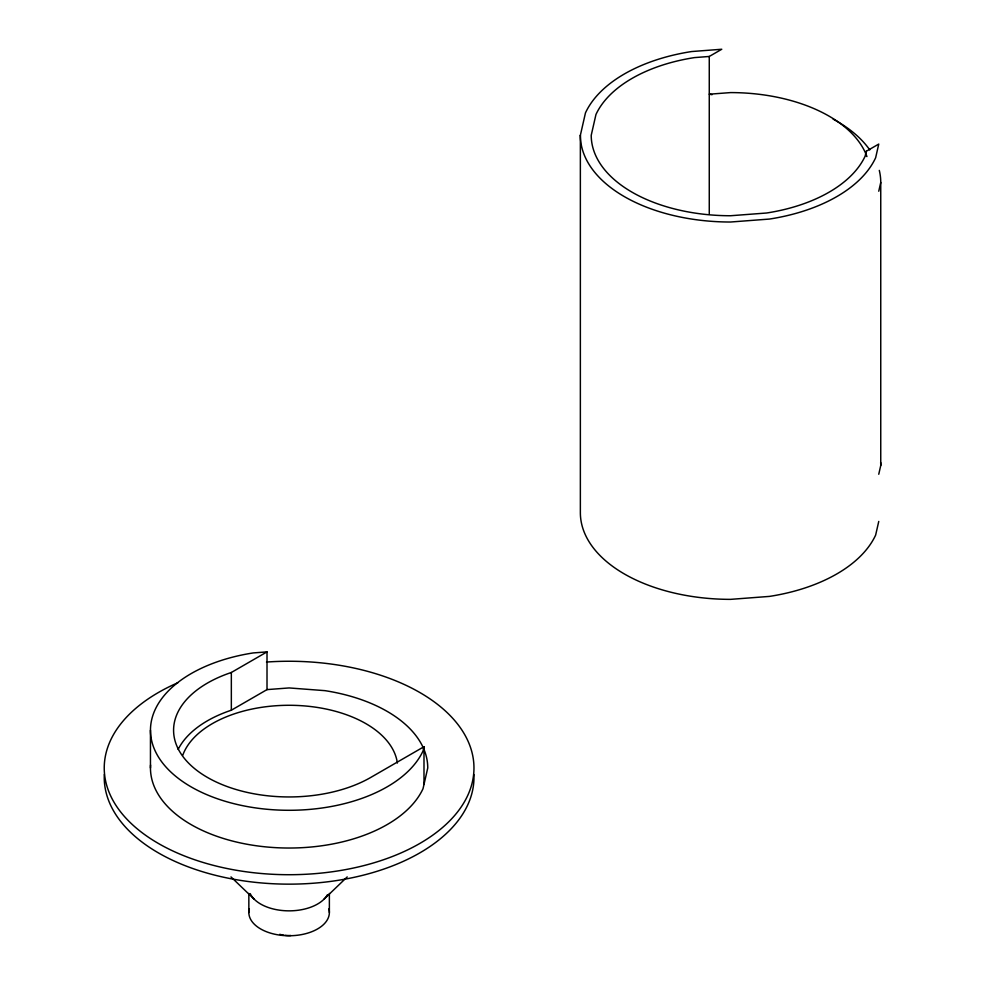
<?xml version="1.0" encoding="UTF-8"?>
<svg xmlns="http://www.w3.org/2000/svg" width="985" height="985" viewBox="0 0 985 985"><rect width="100%" height="100%" fill="white"/><g stroke="black" fill="none" stroke-linecap="round" stroke-linejoin="round"><path stroke-width="1.48" d="M267.009 651.885L231.34 672.484A115.54 66.709 0 0 0 197.443 770.849A115.54 66.709 0 0 0 370.803 777.411L423.993 746.704L423.021 750.964A138.639 80.044 0 0 1 191.065 786.843A138.639 80.044 0 0 1 253.219 652.932L267.009 651.885L267.009 689.611L231.34 710.21A115.54 66.709 0 0 0 178.125 749.437M580.362 135.302L585.472 112.856A150.2 86.717 0 0 1 691.679 51.54L721.771 49.25L709.262 56.465L694.487 57.598A139.341 80.45 0 0 0 595.962 114.482L591.222 135.302A139.341 80.45 0 0 0 730.55 215.74L766.613 213.006A139.341 80.45 0 0 0 865.15 156.123L866.246 151.296L878.755 144.069L875.64 157.748A150.2 86.717 0 0 1 769.433 219.064L730.55 222.019A150.2 86.717 0 0 1 580.362 135.302L580.362 512.643A150.2 86.717 0 0 0 730.55 599.36L769.433 596.405A150.2 86.717 0 0 0 875.64 535.089L878.755 521.422M878.755 191.238L880.75 182.471A150.2 86.717 0 0 0 879.297 170.393M878.755 474.253L880.75 465.474L880.75 182.471M323.979 899.219L347.212 876.921M267.009 689.611L289.11 687.936L324.988 690.657A138.639 80.044 0 0 1 427.749 767.98L423.021 788.702A138.639 80.044 0 0 1 268.462 847.137A138.639 80.044 0 0 1 150.557 765.013M712.044 94.695L709.262 94.203L730.55 92.59A139.341 80.45 0 0 1 866.948 156.578M230.995 876.921L254.241 899.219M866.246 151.296L866.246 155.827M709.262 56.465L709.262 213.733M423.993 746.704L423.993 784.442M329.372 893.457L329.372 912.504M248.848 893.457L248.848 912.504M231.34 672.484L231.34 710.21M150.459 730.242L150.459 767.98M880.664 462.47A150.2 86.717 0 0 1 880.75 465.474M833.101 119.111A150.2 86.717 0 0 1 869.767 149.905M182.767 755.236A108.609 62.708 0 0 1 295.931 705.408A108.609 62.708 0 0 1 397.374 763.043M473.896 774.493A184.86 106.725 0 0 1 289.11 884.148A184.86 106.725 0 0 1 104.311 774.493M266.479 662.055A184.86 106.725 0 0 1 469.229 791.977A184.86 106.725 0 0 1 188.381 857.479A184.86 106.725 0 0 1 177.953 682.703M327.402 894.774A40.262 23.246 0 0 1 288.051 910.842A40.262 23.246 0 0 1 250.215 893.617M328.867 908.859A40.262 23.246 0 0 1 289.11 935.75A40.262 23.246 0 0 1 249.34 908.859M290.809 935.504A21.719 12.546 0 0 1 285.157 935.331M283.766 935.159A21.719 12.546 0 0 1 279.765 934.322"/></g></svg>
